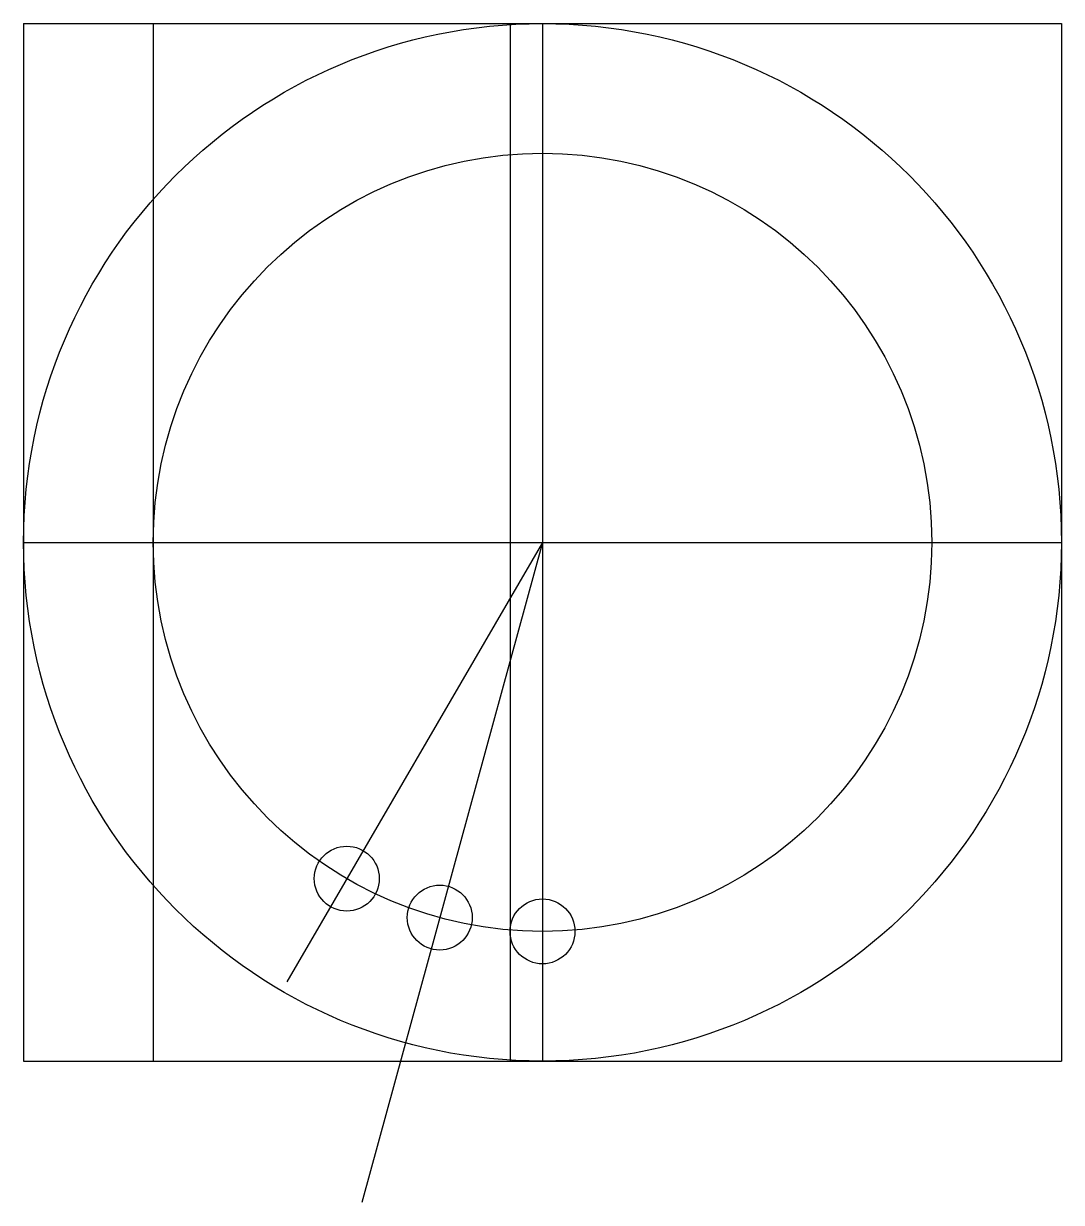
# Model space of a CAD drawing. Header units: inches. Extents: x 0.72 to 4.72, y 4.39 to 8.93.
import ezdxf

# ---------------------------------------------------------------- set-up
doc = ezdxf.new("R2010")
doc.units = ezdxf.units.IN
doc.header["$MEASUREMENT"] = 0

msp = doc.modelspace()

# ---------------------------------------------------------------- linework, layer by layer
for p, q in [((0.7191, 8.9303), (0.7191, 4.9303)), ((0.7191, 8.9303), (4.7191, 8.9303)), ((1.2191, 8.9303), (1.2191, 4.9303)), ((2.5941, 8.9303), (2.5941, 4.9303)), ((2.7191, 8.9303), (2.7191, 4.9303)), ((4.7191, 8.9303), (4.7191, 4.9303)), ((0.7191, 6.9303), (4.7191, 6.9303)), ((2.7191, 6.9303), (1.7332, 5.2356)), ((2.7191, 6.9303), (2.0223, 4.3855)), ((2.7191, 6.9303), (2.7191, 6.9303)), ((2.7191, 6.9303), (2.7191, 6.9303)), ((2.7191, 6.9303), (2.7191, 6.9303)), ((2.7191, 6.9303), (2.7191, 6.9303)), ((0.7191, 4.9303), (4.7191, 4.9303))]:
    msp.add_line(p, q)
for centre, radius in [((2.7191, 6.9303), 2), ((2.7191, 6.9303), 1.5), ((1.9648, 5.6338), 0.1251), ((2.323, 5.4835), 0.1251), ((2.7191, 5.4303), 0.1251)]:
    msp.add_circle(centre, radius)

doc.saveas('drawing.dxf')
